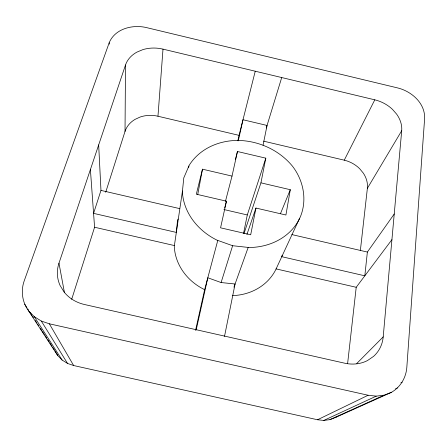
<?xml version="1.0" encoding="UTF-8"?>
<svg xmlns="http://www.w3.org/2000/svg" width="447" height="447" viewBox="0 0 447 447"><rect width="100%" height="100%" fill="white"/><g stroke="black" fill="none" stroke-linecap="round" stroke-linejoin="round"><path stroke-width="0.67" d="M105.693 192.283L125.026 131.429L125.501 65.005A31.312 24.546 7.4 0 1 136.905 52.126L142.839 49.639A31.312 24.546 7.4 0 1 162.999 49.136L374.793 99.826A30.893 24.071 24.5 0 1 392.41 109.308L396.668 114.175A30.893 24.071 24.5 0 1 401.697 130.764L383.202 336.882A36.749 32.435 40.3 0 1 373.619 356.337L367.495 360.556A36.749 32.435 40.3 0 1 344.548 363.165L84.528 304.524A37.135 33.374 -7.3 0 1 64.077 292.008L60.043 285.409A37.135 33.374 -7.3 0 1 58.97 263.182L125.501 65.005M255.243 71.213L239.044 135.357L157.97 116.237L162.999 49.136M182.465 190.97L174.28 246.291A53.484 47.773 16.7 0 0 203.854 289.287L204.653 289.572L195.551 330.378M394.226 214.001L367.373 252.058L364.819 275.81L281.711 256.679L282.13 255.405M347.626 363.489L356.214 287.292L391.924 239.648M360.377 250.381L367.373 188.316A27.094 22.266 25.5 0 0 363.316 173.123L359.656 168.692A27.094 22.266 25.5 0 0 344.263 160.177L263.685 141.174M188.684 167.379L188.897 166.01M244.056 233.446L260.936 182.845L290.299 189.712L285.918 215.013L255.963 208.051L246.923 234.446M197.764 194.361L202.485 169.184L232.021 176.09L237.463 151.511L265.809 158.171L260.936 182.845M255.963 208.051L250.689 234.776L220.567 227.819L226.461 201.195L196.328 194.194L202.485 169.184M224.511 336.384L235.077 283.996L221.097 282.543L207.805 277.771L196.177 329.992M263.06 145.23L267.049 125.451L242.984 119.751L238.29 140.827M243.565 233.312L247.292 214.957L265.809 158.171M237.832 140.794L239.044 135.357M235.385 159.562L237.463 151.511M225.411 201.496L232.021 176.09M224.696 207.922L226.461 201.195M204.653 289.572L217.778 240.413M266.261 128.015L281.716 77.549M221.097 282.543L232.624 245.716L249.158 247.526A61.625 52.768 16.7 0 0 299.384 218.974C307.687 201.681 303.954 180.979 292.399 166.1C279.308 150.259 259.439 141.112 238.994 140.431A61.625 52.768 16.7 0 0 189.21 165.278L183.778 177.917L182.382 191.791A61.625 52.768 16.7 0 0 216.862 240.084L232.624 245.716M71.688 299.311L94.585 227.244L90.395 169.575M98.67 144.923L100.972 190.4L93.579 213.364L176.308 232.412L177.543 220.304L178.062 219.069M299.635 218.203L275.793 269.586A53.484 47.773 16.7 0 1 232.44 295.623M109.18 42.789L24.088 281.224C20.651 291.193 22.316 302.496 28.647 310.956L57.764 355.588L62.133 360.058L67.525 363.433L73.654 365.54L317.538 419.755L323.807 420.42L329.925 419.632L335.568 417.442L391.304 392.393C400.261 387.387 405.971 377.877 406.798 367.719L424.65 118.187C425.041 103.056 411.519 91.344 397.746 87.953L146.521 27.602C132.748 24.278 114.968 28.591 109.18 42.789L109.308 44.175M233.926 287.209L248.191 247.42M280.487 213.593L290.299 189.712M344.263 160.177L374.793 99.826M367.373 188.316L401.697 130.764M356.745 363.523L383.202 336.882M335.568 417.442L337.194 416.28M317.538 419.755L368.121 395.254L376.257 396.143L384.118 395.17L391.304 392.393M400.925 382.766L402.183 382.174M323.807 420.42L376.257 396.143M395.522 388.845L397.422 387.974M329.925 419.632L384.118 395.17M28.647 310.956L34.296 316.694L41.32 321.058L49.343 323.801L368.121 395.254M94.585 227.244L174.358 245.554M276.022 268.887L356.214 287.292M223.908 209.531L247.292 214.957M100.972 190.4L179.504 208.576M291.852 234.58L367.373 252.058M24.663 304.161L26.937 307.665M27.697 308.827L28.457 309.994M29.971 312.33L31.871 315.252M32.631 316.415L33.385 317.582M35.285 320.505L36.805 322.84M37.559 324.002L38.699 325.757M40.219 328.092L41.733 330.422M42.493 331.59L44.393 334.512M45.153 335.68L46.667 338.01M47.807 339.765L49.326 342.1M50.086 343.268L51.981 346.185M52.74 347.353L54.26 349.688M34.296 316.694L62.133 360.058M41.32 321.058L67.525 363.433M54.987 350.861L57.764 355.588M49.343 323.801L73.654 365.54M58.97 263.182L64.463 292.684M125.026 131.429A27.418 22.652 6.2 0 1 135.039 119.377L140.246 116.991A27.418 22.652 6.2 0 1 157.97 116.237"/></g></svg>
